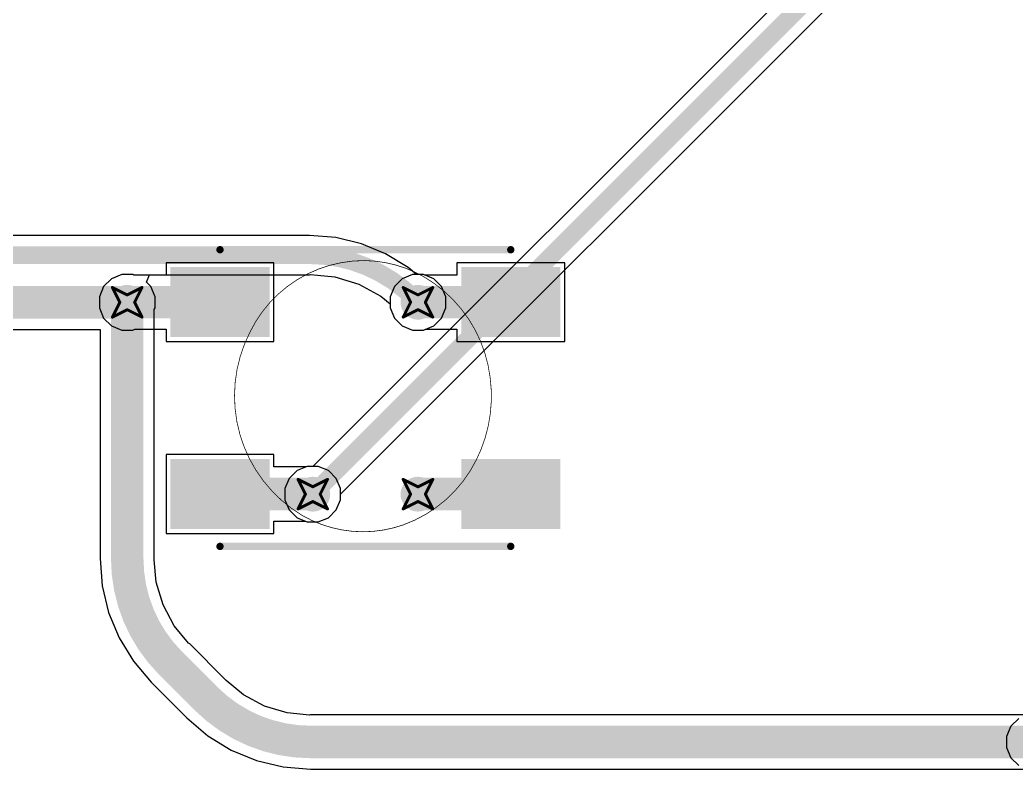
# Model space of a CAD drawing. Header units: inches. Extents: x -11 to 1110, y -7 to 455.
# Drawn here: x 231.02 to 248.15, y 115.06 to 127.95 of the extents above; entities that cross this region are included whole.
import ezdxf

# ---------------------------------------------------------------- set-up
doc = ezdxf.new("R2010")
doc.units = ezdxf.units.IN
for name, color, linetype in [('Bottom Layer', 5, 'Continuous'), ('Drill Drawing', 1, 'Continuous'), ('Mechanical 7', 56, 'Continuous'), ('Top Layer', 1, 'Continuous'), ('Top Overlay', 2, 'Continuous'), ('Top Paste', 8, 'Continuous'), ('Top Solder', 216, 'Continuous'), ('Via Holes', 16, 'Continuous')]:
    doc.layers.add(name, color=color, linetype=linetype)

msp = doc.modelspace()

# ---------------------------------------------------------------- hatches: boundary and pattern name
at = {"layer": 'Bottom Layer'}
h = msp.add_hatch(color=5, dxfattribs=at)
edge = h.paths.add_edge_path()
edge.add_arc((232.864, 123.091), 0.3, 0, 360)
h = msp.add_hatch(color=5, dxfattribs=at)
edge = h.paths.add_edge_path()
edge.add_arc((237.864, 123.091), 0.3, 0, 360)
h = msp.add_hatch(color=5, dxfattribs=at)
edge = h.paths.add_edge_path()
edge.add_arc((236.055, 119.791), 0.3, 0, 360)
h = msp.add_hatch(color=5, dxfattribs=at)
edge = h.paths.add_edge_path()
edge.add_arc((237.864, 119.791), 0.3, 0, 360)
at = {"layer": 'Top Layer'}
for points in [[(233.71, 123.594), (235.21, 123.594), (235.21, 122.594), (233.71, 122.594)], [(240.21, 122.594), (238.71, 122.594), (238.71, 123.594), (240.21, 123.594)], [(233.71, 120.294), (235.21, 120.294), (235.21, 119.294), (233.71, 119.294)], [(238.71, 120.294), (240.21, 120.294), (240.21, 119.294), (238.71, 119.294)]]:
    msp.add_hatch(color=1, dxfattribs=at).paths.add_polyline_path(points)
h = msp.add_hatch(color=1, dxfattribs=at)
edge = h.paths.add_edge_path()
edge.add_arc((232.864, 123.091), 0.3, 0, 360)
h = msp.add_hatch(color=1, dxfattribs=at)
edge = h.paths.add_edge_path()
edge.add_arc((237.864, 123.091), 0.3, 0, 360)
h = msp.add_hatch(color=1, dxfattribs=at)
edge = h.paths.add_edge_path()
edge.add_arc((236.055, 119.791), 0.3, 0, 360)
h = msp.add_hatch(color=1, dxfattribs=at)
edge = h.paths.add_edge_path()
edge.add_arc((237.864, 119.791), 0.3, 0, 360)
at = {"layer": 'Top Paste'}
for points in [[(233.71, 123.594), (235.21, 123.594), (235.21, 122.594), (233.71, 122.594)], [(240.21, 122.594), (238.71, 122.594), (238.71, 123.594), (240.21, 123.594)], [(233.71, 120.294), (235.21, 120.294), (235.21, 119.294), (233.71, 119.294)], [(238.71, 120.294), (240.21, 120.294), (240.21, 119.294), (238.71, 119.294)]]:
    msp.add_hatch(color=8, dxfattribs=at).paths.add_polyline_path(points)
at = {"layer": 'Top Solder'}
for points in [[(233.608, 123.696), (235.311, 123.696), (235.311, 122.492), (233.608, 122.492)], [(240.311, 122.492), (238.608, 122.492), (238.608, 123.696), (240.311, 123.696)], [(233.608, 120.396), (235.311, 120.396), (235.311, 119.192), (233.608, 119.192)], [(238.608, 120.396), (240.311, 120.396), (240.311, 119.192), (238.608, 119.192)]]:
    msp.add_hatch(color=216, dxfattribs=at).paths.add_polyline_path(points)
at = {"layer": 'Via Holes'}
h = msp.add_hatch(color=7, dxfattribs=at)
edge = h.paths.add_edge_path()
edge.add_arc((232.864, 123.091), 0.15, 0, 360)
h = msp.add_hatch(color=7, dxfattribs=at)
edge = h.paths.add_edge_path()
edge.add_arc((237.864, 123.091), 0.15, 0, 360)
h = msp.add_hatch(color=7, dxfattribs=at)
edge = h.paths.add_edge_path()
edge.add_arc((236.055, 119.791), 0.15, 0, 360)
h = msp.add_hatch(color=7, dxfattribs=at)
edge = h.paths.add_edge_path()
edge.add_arc((237.864, 119.791), 0.15, 0, 360)

# ---------------------------------------------------------------- linework, layer by layer
at = {"layer": 'Bottom Layer'}
for p, q in [((247.657, 131.869), (236.057, 120.268)), ((236.533, 119.792), (248.133, 131.392)), ((236.001, 124.238), (227.485, 124.238)), ((236.452, 124.205), (236.001, 124.24)), ((236.001, 124.24), (236.001, 124.238)), ((236.891, 124.099), (236.452, 124.205)), ((237.308, 123.926), (236.891, 124.099)), ((237.694, 123.69), (237.308, 123.926)), ((237.836, 123.568), (237.694, 123.69)), ((233.193, 123.438), (233.245, 123.565)), ((233.245, 123.565), (236.001, 123.565)), ((236.001, 123.565), (236.016, 123.567)), ((236.016, 123.567), (236.432, 123.527)), ((236.432, 123.527), (236.846, 123.401)), ((237.959, 123.568), (237.836, 123.568)), ((238.135, 123.496), (237.959, 123.568)), ((233.269, 123.361), (233.193, 123.438)), ((233.342, 123.186), (233.269, 123.361)), ((236.846, 123.401), (237.228, 123.197)), ((238.269, 123.361), (238.135, 123.496)), ((238.342, 123.186), (238.269, 123.361)), ((233.342, 122.996), (233.342, 123.186)), ((237.228, 123.197), (237.386, 123.067)), ((238.342, 122.996), (238.342, 123.186)), ((233.33, 122.967), (233.342, 122.996)), ((237.386, 123.067), (237.386, 122.996)), ((237.386, 122.996), (237.459, 122.82)), ((238.269, 122.82), (238.342, 122.996)), ((233.33, 118.683), (233.33, 122.967)), ((237.459, 122.82), (237.593, 122.686)), ((237.593, 122.686), (237.769, 122.613)), ((237.959, 122.613), (238.135, 122.686)), ((238.135, 122.686), (238.269, 122.82)), ((226.639, 122.624), (232.398, 122.624)), ((232.398, 122.624), (232.398, 118.683)), ((237.769, 122.613), (237.959, 122.613)), ((235.96, 120.268), (235.785, 120.196)), ((236.057, 120.268), (235.96, 120.268)), ((235.785, 120.196), (235.65, 120.061)), ((235.65, 120.061), (235.577, 119.886)), ((235.577, 119.886), (235.577, 119.696)), ((236.533, 119.696), (236.533, 119.792)), ((235.577, 119.696), (235.65, 119.52)), ((236.46, 119.52), (236.533, 119.696)), ((235.65, 119.52), (235.785, 119.386)), ((236.326, 119.386), (236.46, 119.52)), ((235.785, 119.386), (235.96, 119.313)), ((235.96, 119.313), (236.15, 119.313)), ((236.15, 119.313), (236.326, 119.386)), ((232.398, 118.683), (232.398, 118.683)), ((232.398, 118.683), (232.435, 118.212)), ((233.326, 118.662), (233.33, 118.683)), ((233.364, 118.277), (233.326, 118.662)), ((232.435, 118.212), (232.545, 117.754)), ((233.482, 117.887), (233.364, 118.277)), ((233.674, 117.527), (233.482, 117.887)), ((232.545, 117.754), (232.725, 117.318)), ((233.92, 117.228), (233.674, 117.527)), ((232.725, 117.318), (232.972, 116.916)), ((233.938, 117.216), (233.92, 117.228)), ((234.551, 116.603), (233.938, 117.216)), ((232.972, 116.916), (233.278, 116.557)), ((233.278, 116.557), (233.278, 116.557)), ((233.278, 116.557), (233.892, 115.943)), ((234.563, 116.585), (234.551, 116.603)), ((234.862, 116.34), (234.563, 116.585)), ((235.222, 116.147), (234.862, 116.34)), ((235.612, 116.029), (235.222, 116.147)), ((235.996, 115.991), (235.612, 116.029)), ((236.018, 115.995), (235.996, 115.991)), ((248.341, 115.995), (236.018, 115.995)), ((233.892, 115.943), (233.892, 115.943)), ((233.892, 115.943), (234.25, 115.637)), ((234.25, 115.637), (234.653, 115.39)), ((234.653, 115.39), (235.089, 115.21)), ((235.089, 115.21), (235.547, 115.1)), ((235.547, 115.1), (236.018, 115.063)), ((236.018, 115.063), (236.018, 115.063)), ((236.018, 115.063), (248.341, 115.063))]:
    msp.add_line(p, q, dxfattribs=at)
for points in [[(236.055, 119.791, 0.305, 0.305, 0), (247.895, 131.631, 0.305, 0.305, 0)], [(227.485, 123.901, 0.305, 0.305, 0), (236.001, 123.901, 0.305, 0.305, 0)], [(236.001, 123.901, 0.305, 0.305, -0.198912), (237.797, 123.157, 0.305, 0.305, 0)], [(226.639, 123.091, 0.559, 0.559, 0), (232.864, 123.091, 0.559, 0.559, 0)], [(232.864, 118.683, 0.559, 0.559, 0), (232.864, 123.091, 0.559, 0.559, 0)], [(237.797, 123.157, 0.305, 0.305, 0), (237.864, 123.091, 0.305, 0.305, 0)], [(233.608, 116.887, 0.559, 0.559, -0.198912), (232.864, 118.683, 0.559, 0.559, 0)], [(233.608, 116.887, 0.559, 0.559, 0), (234.222, 116.273, 0.559, 0.559, 0)], [(236.018, 115.529, 0.559, 0.559, -0.198912), (234.222, 116.273, 0.559, 0.559, 0)], [(236.018, 115.529, 0.559, 0.559, 0), (248.465, 115.529, 0.559, 0.559, 0)]]:
    msp.add_lwpolyline(points, format="xyseb", dxfattribs=at)
for points in [[(235.925, 123.901, 0.152, 0.152, 1), (236.077, 123.901, 0.152, 0.152, 1)], [(235.925, 123.901, 0.152, 0.152, 1), (236.077, 123.901, 0.152, 0.152, 1)], [(232.724, 123.091, 0.279, 0.279, 1), (233.004, 123.091, 0.279, 0.279, 1)], [(232.724, 123.091, 0.279, 0.279, 1), (233.004, 123.091, 0.279, 0.279, 1)], [(237.721, 123.157, 0.152, 0.152, 1), (237.874, 123.157, 0.152, 0.152, 1)], [(237.721, 123.157, 0.152, 0.152, 1), (237.874, 123.157, 0.152, 0.152, 1)], [(237.788, 123.091, 0.152, 0.152, 1), (237.94, 123.091, 0.152, 0.152, 1)], [(235.979, 119.791, 0.152, 0.152, 1), (236.131, 119.791, 0.152, 0.152, 1)], [(232.724, 118.683, 0.279, 0.279, 1), (233.004, 118.683, 0.279, 0.279, 1)], [(232.724, 118.683, 0.279, 0.279, 1), (233.004, 118.683, 0.279, 0.279, 1)], [(233.468, 116.887, 0.279, 0.279, 1), (233.748, 116.887, 0.279, 0.279, 1)], [(233.468, 116.887, 0.279, 0.279, 1), (233.748, 116.887, 0.279, 0.279, 1)], [(234.082, 116.273, 0.279, 0.279, 1), (234.361, 116.273, 0.279, 0.279, 1)], [(234.082, 116.273, 0.279, 0.279, 1), (234.361, 116.273, 0.279, 0.279, 1)], [(235.878, 115.529, 0.279, 0.279, 1), (236.157, 115.529, 0.279, 0.279, 1)], [(235.878, 115.529, 0.279, 0.279, 1), (236.157, 115.529, 0.279, 0.279, 1)]]:
    msp.add_lwpolyline(points, format="xyseb", close=True, dxfattribs=at)
at = {"layer": 'Drill Drawing'}
for points in [[(232.61, 123.345, 0.0508, 0.0508, 0), (232.864, 123.218, 0.0508, 0.0508, 0)], [(232.61, 123.345, 0.0508, 0.0508, 0), (232.737, 123.091, 0.0508, 0.0508, 0)], [(232.864, 123.218, 0.0508, 0.0508, 0), (233.118, 123.345, 0.0508, 0.0508, 0)], [(232.991, 123.091, 0.0508, 0.0508, 0), (233.118, 123.345, 0.0508, 0.0508, 0)], [(237.61, 123.345, 0.0508, 0.0508, 0), (237.864, 123.218, 0.0508, 0.0508, 0)], [(237.61, 123.345, 0.0508, 0.0508, 0), (237.737, 123.091, 0.0508, 0.0508, 0)], [(237.864, 123.218, 0.0508, 0.0508, 0), (238.118, 123.345, 0.0508, 0.0508, 0)], [(237.991, 123.091, 0.0508, 0.0508, 0), (238.118, 123.345, 0.0508, 0.0508, 0)], [(232.61, 122.837, 0.0508, 0.0508, 0), (232.737, 123.091, 0.0508, 0.0508, 0)], [(232.991, 123.091, 0.0508, 0.0508, 0), (233.118, 122.837, 0.0508, 0.0508, 0)], [(237.61, 122.837, 0.0508, 0.0508, 0), (237.737, 123.091, 0.0508, 0.0508, 0)], [(237.991, 123.091, 0.0508, 0.0508, 0), (238.118, 122.837, 0.0508, 0.0508, 0)], [(232.61, 122.837, 0.0508, 0.0508, 0), (232.864, 122.964, 0.0508, 0.0508, 0)], [(232.864, 122.964, 0.0508, 0.0508, 0), (233.118, 122.837, 0.0508, 0.0508, 0)], [(237.61, 122.837, 0.0508, 0.0508, 0), (237.864, 122.964, 0.0508, 0.0508, 0)], [(237.864, 122.964, 0.0508, 0.0508, 0), (238.118, 122.837, 0.0508, 0.0508, 0)], [(235.801, 120.045, 0.0508, 0.0508, 0), (236.055, 119.918, 0.0508, 0.0508, 0)], [(235.801, 120.045, 0.0508, 0.0508, 0), (235.928, 119.791, 0.0508, 0.0508, 0)], [(236.055, 119.918, 0.0508, 0.0508, 0), (236.309, 120.045, 0.0508, 0.0508, 0)], [(236.182, 119.791, 0.0508, 0.0508, 0), (236.309, 120.045, 0.0508, 0.0508, 0)], [(237.61, 120.045, 0.0508, 0.0508, 0), (237.864, 119.918, 0.0508, 0.0508, 0)], [(237.61, 120.045, 0.0508, 0.0508, 0), (237.737, 119.791, 0.0508, 0.0508, 0)], [(237.864, 119.918, 0.0508, 0.0508, 0), (238.118, 120.045, 0.0508, 0.0508, 0)], [(237.991, 119.791, 0.0508, 0.0508, 0), (238.118, 120.045, 0.0508, 0.0508, 0)], [(235.801, 119.537, 0.0508, 0.0508, 0), (235.928, 119.791, 0.0508, 0.0508, 0)], [(236.182, 119.791, 0.0508, 0.0508, 0), (236.309, 119.537, 0.0508, 0.0508, 0)], [(237.61, 119.537, 0.0508, 0.0508, 0), (237.737, 119.791, 0.0508, 0.0508, 0)], [(237.991, 119.791, 0.0508, 0.0508, 0), (238.118, 119.537, 0.0508, 0.0508, 0)], [(235.801, 119.537, 0.0508, 0.0508, 0), (236.055, 119.664, 0.0508, 0.0508, 0)], [(236.055, 119.664, 0.0508, 0.0508, 0), (236.309, 119.537, 0.0508, 0.0508, 0)], [(237.61, 119.537, 0.0508, 0.0508, 0), (237.864, 119.664, 0.0508, 0.0508, 0)], [(237.864, 119.664, 0.0508, 0.0508, 0), (238.118, 119.537, 0.0508, 0.0508, 0)]]:
    msp.add_lwpolyline(points, format="xyseb", dxfattribs=at)
for points in [[(232.597, 123.345, 0.0254, 0.0254, 1), (232.623, 123.345, 0.0254, 0.0254, 1)], [(232.597, 123.345, 0.0254, 0.0254, 1), (232.623, 123.345, 0.0254, 0.0254, 1)], [(233.105, 123.345, 0.0254, 0.0254, 1), (233.131, 123.345, 0.0254, 0.0254, 1)], [(233.105, 123.345, 0.0254, 0.0254, 1), (233.131, 123.345, 0.0254, 0.0254, 1)], [(237.597, 123.345, 0.0254, 0.0254, 1), (237.623, 123.345, 0.0254, 0.0254, 1)], [(237.597, 123.345, 0.0254, 0.0254, 1), (237.623, 123.345, 0.0254, 0.0254, 1)], [(238.105, 123.345, 0.0254, 0.0254, 1), (238.131, 123.345, 0.0254, 0.0254, 1)], [(238.105, 123.345, 0.0254, 0.0254, 1), (238.131, 123.345, 0.0254, 0.0254, 1)], [(232.851, 123.218, 0.0254, 0.0254, 1), (232.877, 123.218, 0.0254, 0.0254, 1)], [(232.851, 123.218, 0.0254, 0.0254, 1), (232.877, 123.218, 0.0254, 0.0254, 1)], [(237.851, 123.218, 0.0254, 0.0254, 1), (237.877, 123.218, 0.0254, 0.0254, 1)], [(237.851, 123.218, 0.0254, 0.0254, 1), (237.877, 123.218, 0.0254, 0.0254, 1)], [(232.724, 123.091, 0.0254, 0.0254, 1), (232.75, 123.091, 0.0254, 0.0254, 1)], [(232.724, 123.091, 0.0254, 0.0254, 1), (232.75, 123.091, 0.0254, 0.0254, 1)], [(232.978, 123.091, 0.0254, 0.0254, 1), (233.004, 123.091, 0.0254, 0.0254, 1)], [(232.978, 123.091, 0.0254, 0.0254, 1), (233.004, 123.091, 0.0254, 0.0254, 1)], [(237.724, 123.091, 0.0254, 0.0254, 1), (237.75, 123.091, 0.0254, 0.0254, 1)], [(237.724, 123.091, 0.0254, 0.0254, 1), (237.75, 123.091, 0.0254, 0.0254, 1)], [(237.978, 123.091, 0.0254, 0.0254, 1), (238.004, 123.091, 0.0254, 0.0254, 1)], [(237.978, 123.091, 0.0254, 0.0254, 1), (238.004, 123.091, 0.0254, 0.0254, 1)], [(232.597, 122.837, 0.0254, 0.0254, 1), (232.623, 122.837, 0.0254, 0.0254, 1)], [(232.597, 122.837, 0.0254, 0.0254, 1), (232.623, 122.837, 0.0254, 0.0254, 1)], [(232.851, 122.964, 0.0254, 0.0254, 1), (232.877, 122.964, 0.0254, 0.0254, 1)], [(232.851, 122.964, 0.0254, 0.0254, 1), (232.877, 122.964, 0.0254, 0.0254, 1)], [(233.105, 122.837, 0.0254, 0.0254, 1), (233.131, 122.837, 0.0254, 0.0254, 1)], [(233.105, 122.837, 0.0254, 0.0254, 1), (233.131, 122.837, 0.0254, 0.0254, 1)], [(237.597, 122.837, 0.0254, 0.0254, 1), (237.623, 122.837, 0.0254, 0.0254, 1)], [(237.597, 122.837, 0.0254, 0.0254, 1), (237.623, 122.837, 0.0254, 0.0254, 1)], [(237.851, 122.964, 0.0254, 0.0254, 1), (237.877, 122.964, 0.0254, 0.0254, 1)], [(237.851, 122.964, 0.0254, 0.0254, 1), (237.877, 122.964, 0.0254, 0.0254, 1)], [(238.105, 122.837, 0.0254, 0.0254, 1), (238.131, 122.837, 0.0254, 0.0254, 1)], [(238.105, 122.837, 0.0254, 0.0254, 1), (238.131, 122.837, 0.0254, 0.0254, 1)], [(235.789, 120.045, 0.0254, 0.0254, 1), (235.814, 120.045, 0.0254, 0.0254, 1)], [(235.789, 120.045, 0.0254, 0.0254, 1), (235.814, 120.045, 0.0254, 0.0254, 1)], [(236.043, 119.918, 0.0254, 0.0254, 1), (236.068, 119.918, 0.0254, 0.0254, 1)], [(236.043, 119.918, 0.0254, 0.0254, 1), (236.068, 119.918, 0.0254, 0.0254, 1)], [(236.297, 120.045, 0.0254, 0.0254, 1), (236.322, 120.045, 0.0254, 0.0254, 1)], [(236.297, 120.045, 0.0254, 0.0254, 1), (236.322, 120.045, 0.0254, 0.0254, 1)], [(237.597, 120.045, 0.0254, 0.0254, 1), (237.623, 120.045, 0.0254, 0.0254, 1)], [(237.597, 120.045, 0.0254, 0.0254, 1), (237.623, 120.045, 0.0254, 0.0254, 1)], [(237.851, 119.918, 0.0254, 0.0254, 1), (237.877, 119.918, 0.0254, 0.0254, 1)], [(237.851, 119.918, 0.0254, 0.0254, 1), (237.877, 119.918, 0.0254, 0.0254, 1)], [(238.105, 120.045, 0.0254, 0.0254, 1), (238.131, 120.045, 0.0254, 0.0254, 1)], [(238.105, 120.045, 0.0254, 0.0254, 1), (238.131, 120.045, 0.0254, 0.0254, 1)], [(235.916, 119.791, 0.0254, 0.0254, 1), (235.941, 119.791, 0.0254, 0.0254, 1)], [(235.916, 119.791, 0.0254, 0.0254, 1), (235.941, 119.791, 0.0254, 0.0254, 1)], [(236.17, 119.791, 0.0254, 0.0254, 1), (236.195, 119.791, 0.0254, 0.0254, 1)], [(236.17, 119.791, 0.0254, 0.0254, 1), (236.195, 119.791, 0.0254, 0.0254, 1)], [(237.724, 119.791, 0.0254, 0.0254, 1), (237.75, 119.791, 0.0254, 0.0254, 1)], [(237.724, 119.791, 0.0254, 0.0254, 1), (237.75, 119.791, 0.0254, 0.0254, 1)], [(237.978, 119.791, 0.0254, 0.0254, 1), (238.004, 119.791, 0.0254, 0.0254, 1)], [(237.978, 119.791, 0.0254, 0.0254, 1), (238.004, 119.791, 0.0254, 0.0254, 1)], [(236.043, 119.664, 0.0254, 0.0254, 1), (236.068, 119.664, 0.0254, 0.0254, 1)], [(236.043, 119.664, 0.0254, 0.0254, 1), (236.068, 119.664, 0.0254, 0.0254, 1)], [(237.851, 119.664, 0.0254, 0.0254, 1), (237.877, 119.664, 0.0254, 0.0254, 1)], [(237.851, 119.664, 0.0254, 0.0254, 1), (237.877, 119.664, 0.0254, 0.0254, 1)], [(235.789, 119.537, 0.0254, 0.0254, 1), (235.814, 119.537, 0.0254, 0.0254, 1)], [(235.789, 119.537, 0.0254, 0.0254, 1), (235.814, 119.537, 0.0254, 0.0254, 1)], [(236.297, 119.537, 0.0254, 0.0254, 1), (236.322, 119.537, 0.0254, 0.0254, 1)], [(236.297, 119.537, 0.0254, 0.0254, 1), (236.322, 119.537, 0.0254, 0.0254, 1)], [(237.597, 119.537, 0.0254, 0.0254, 1), (237.623, 119.537, 0.0254, 0.0254, 1)], [(237.597, 119.537, 0.0254, 0.0254, 1), (237.623, 119.537, 0.0254, 0.0254, 1)], [(238.105, 119.537, 0.0254, 0.0254, 1), (238.131, 119.537, 0.0254, 0.0254, 1)], [(238.105, 119.537, 0.0254, 0.0254, 1), (238.131, 119.537, 0.0254, 0.0254, 1)]]:
    msp.add_lwpolyline(points, format="xyseb", close=True, dxfattribs=at)
at = {"layer": 'Mechanical 7'}
for points in [[(234.975, 122.578, 0.0127, 0.0127, -0.288471), (236.95, 123.809, 0.0127, 0.0127, 0)], [(236.95, 123.809, 0.0127, 0.0127, -0.125918), (237.962, 123.532, 0.0127, 0.0127, 0)], [(237.962, 123.532, 0.0127, 0.0127, -0.234561), (239.104, 121.803, 0.0127, 0.0127, 0)], [(235.878, 119.422, 0.0127, 0.0127, -0.396174), (234.975, 122.578, 0.0127, 0.0127, 0)], [(239.104, 121.803, 0.0127, 0.0127, -0.151686), (238.865, 120.376, 0.0127, 0.0127, 0)], [(238.865, 120.376, 0.0127, 0.0127, -0.193885), (237.609, 119.262, 0.0127, 0.0127, 0)], [(236.917, 119.144, 0.0127, 0.0127, -0.129994), (235.878, 119.422, 0.0127, 0.0127, 0)], [(237.609, 119.262, 0.0127, 0.0127, -0.084235), (236.917, 119.144, 0.0127, 0.0127, 0)]]:
    msp.add_lwpolyline(points, format="xyseb", dxfattribs=at)
for points in [[(236.947, 123.809, 0.00635, 0.00635, 1), (236.954, 123.809, 0.00635, 0.00635, 1)], [(236.947, 123.809, 0.00635, 0.00635, 1), (236.954, 123.809, 0.00635, 0.00635, 1)], [(237.958, 123.532, 0.00635, 0.00635, 1), (237.965, 123.532, 0.00635, 0.00635, 1)], [(237.958, 123.532, 0.00635, 0.00635, 1), (237.965, 123.532, 0.00635, 0.00635, 1)], [(234.971, 122.578, 0.00635, 0.00635, 1), (234.978, 122.578, 0.00635, 0.00635, 1)], [(234.971, 122.578, 0.00635, 0.00635, 1), (234.978, 122.578, 0.00635, 0.00635, 1)], [(239.101, 121.803, 0.00635, 0.00635, 1), (239.107, 121.803, 0.00635, 0.00635, 1)], [(239.101, 121.803, 0.00635, 0.00635, 1), (239.107, 121.803, 0.00635, 0.00635, 1)], [(238.861, 120.376, 0.00635, 0.00635, 1), (238.868, 120.376, 0.00635, 0.00635, 1)], [(238.861, 120.376, 0.00635, 0.00635, 1), (238.868, 120.376, 0.00635, 0.00635, 1)], [(235.874, 119.422, 0.00635, 0.00635, 1), (235.881, 119.422, 0.00635, 0.00635, 1)], [(235.874, 119.422, 0.00635, 0.00635, 1), (235.881, 119.422, 0.00635, 0.00635, 1)], [(237.606, 119.262, 0.00635, 0.00635, 1), (237.612, 119.262, 0.00635, 0.00635, 1)], [(237.606, 119.262, 0.00635, 0.00635, 1), (237.612, 119.262, 0.00635, 0.00635, 1)], [(236.913, 119.144, 0.00635, 0.00635, 1), (236.92, 119.144, 0.00635, 0.00635, 1)], [(236.913, 119.144, 0.00635, 0.00635, 1), (236.92, 119.144, 0.00635, 0.00635, 1)]]:
    msp.add_lwpolyline(points, format="xyseb", close=True, dxfattribs=at)
at = {"layer": 'Top Layer'}
for p, q in [((235.387, 123.772), (233.532, 123.772)), ((233.532, 123.772), (233.532, 123.56)), ((235.387, 122.416), (235.387, 123.772)), ((240.387, 123.772), (238.532, 123.772)), ((238.532, 123.772), (238.532, 123.56)), ((240.387, 122.416), (240.387, 123.772)), ((232.769, 123.568), (232.593, 123.496)), ((232.959, 123.568), (232.769, 123.568)), ((232.979, 123.56), (232.959, 123.568)), ((233.532, 123.56), (232.979, 123.56)), ((237.769, 123.568), (237.593, 123.496)), ((237.959, 123.568), (237.769, 123.568)), ((237.979, 123.56), (237.959, 123.568)), ((238.532, 123.56), (237.979, 123.56)), ((232.459, 123.361), (232.386, 123.186)), ((232.593, 123.496), (232.459, 123.361)), ((237.459, 123.361), (237.386, 123.186)), ((237.593, 123.496), (237.459, 123.361)), ((232.386, 123.186), (232.386, 122.996)), ((237.386, 123.186), (237.386, 122.996)), ((232.386, 122.996), (232.459, 122.82)), ((237.386, 122.996), (237.459, 122.82)), ((232.459, 122.82), (232.593, 122.686)), ((232.593, 122.686), (232.769, 122.613)), ((237.459, 122.82), (237.593, 122.686)), ((237.593, 122.686), (237.769, 122.613)), ((232.769, 122.613), (232.959, 122.613)), ((232.959, 122.613), (232.995, 122.628)), ((232.995, 122.628), (233.532, 122.628)), ((233.532, 122.628), (233.532, 122.416)), ((237.769, 122.613), (237.959, 122.613)), ((237.959, 122.613), (237.995, 122.628)), ((237.995, 122.628), (238.532, 122.628)), ((238.532, 122.628), (238.532, 122.416)), ((233.532, 122.416), (235.387, 122.416)), ((238.532, 122.416), (240.387, 122.416)), ((235.387, 120.472), (233.532, 120.472)), ((233.532, 120.472), (233.532, 119.116)), ((235.387, 120.26), (235.387, 120.472)), ((235.94, 120.26), (235.387, 120.26)), ((235.96, 120.268), (235.94, 120.26)), ((236.15, 120.268), (235.96, 120.268)), ((236.326, 120.196), (236.15, 120.268)), ((236.46, 120.061), (236.326, 120.196)), ((236.533, 119.886), (236.46, 120.061)), ((236.533, 119.696), (236.533, 119.886)), ((236.46, 119.52), (236.533, 119.696)), ((236.326, 119.386), (236.46, 119.52)), ((235.387, 119.116), (235.387, 119.328)), ((235.387, 119.328), (235.924, 119.328)), ((235.924, 119.328), (235.96, 119.313)), ((235.96, 119.313), (236.15, 119.313)), ((236.15, 119.313), (236.326, 119.386)), ((233.532, 119.116), (235.387, 119.116)), ((248.059, 115.8), (247.987, 115.624)), ((248.194, 115.934), (248.059, 115.8)), ((247.987, 115.624), (247.987, 115.434)), ((247.987, 115.434), (248.059, 115.258)), ((248.059, 115.258), (248.194, 115.124))]:
    msp.add_line(p, q, dxfattribs=at)
for points in [[(232.864, 123.094, 0.559, 0.559, 0), (234.46, 123.094, 0.559, 0.559, 0)], [(237.864, 123.094, 0.559, 0.559, 0), (239.46, 123.094, 0.559, 0.559, 0)], [(234.46, 119.794, 0.559, 0.559, 0), (236.055, 119.794, 0.559, 0.559, 0)], [(237.864, 119.794, 0.559, 0.559, 0), (239.46, 119.794, 0.559, 0.559, 0)]]:
    msp.add_lwpolyline(points, format="xyseb", dxfattribs=at)
for points in [[(232.724, 123.094, 0.279, 0.279, 1), (233.004, 123.094, 0.279, 0.279, 1)], [(234.32, 123.094, 0.279, 0.279, 1), (234.599, 123.094, 0.279, 0.279, 1)], [(237.724, 123.094, 0.279, 0.279, 1), (238.004, 123.094, 0.279, 0.279, 1)], [(239.32, 123.094, 0.279, 0.279, 1), (239.599, 123.094, 0.279, 0.279, 1)], [(234.32, 119.794, 0.279, 0.279, 1), (234.599, 119.794, 0.279, 0.279, 1)], [(235.916, 119.794, 0.279, 0.279, 1), (236.195, 119.794, 0.279, 0.279, 1)], [(237.724, 119.794, 0.279, 0.279, 1), (238.004, 119.794, 0.279, 0.279, 1)], [(239.32, 119.794, 0.279, 0.279, 1), (239.599, 119.794, 0.279, 0.279, 1)]]:
    msp.add_lwpolyline(points, format="xyseb", close=True, dxfattribs=at)
at = {"layer": 'Top Overlay'}
for points in [[(234.46, 123.995, 0.127, 0.127, 0), (239.46, 123.995, 0.127, 0.127, 0)], [(233.404, 123.247, 0.254, 0.254, 0), (233.531, 123.12, 0.254, 0.254, 0)], [(233.404, 122.993, 0.254, 0.254, 0), (233.404, 123.247, 0.254, 0.254, 0)], [(233.404, 122.993, 0.254, 0.254, 0), (233.531, 123.12, 0.254, 0.254, 0)], [(234.46, 118.893, 0.127, 0.127, 0), (239.46, 118.893, 0.127, 0.127, 0)]]:
    msp.add_lwpolyline(points, format="xyseb", dxfattribs=at)
for points in [[(234.428, 123.995, 0.0635, 0.0635, 1), (234.491, 123.995, 0.0635, 0.0635, 1)], [(239.428, 123.995, 0.0635, 0.0635, 1), (239.491, 123.995, 0.0635, 0.0635, 1)], [(233.34, 123.247, 0.127, 0.127, 1), (233.467, 123.247, 0.127, 0.127, 1)], [(233.34, 123.247, 0.127, 0.127, 1), (233.467, 123.247, 0.127, 0.127, 1)], [(233.467, 123.12, 0.127, 0.127, 1), (233.594, 123.12, 0.127, 0.127, 1)], [(233.467, 123.12, 0.127, 0.127, 1), (233.594, 123.12, 0.127, 0.127, 1)], [(233.34, 122.993, 0.127, 0.127, 1), (233.467, 122.993, 0.127, 0.127, 1)], [(233.34, 122.993, 0.127, 0.127, 1), (233.467, 122.993, 0.127, 0.127, 1)], [(234.428, 118.893, 0.0635, 0.0635, 1), (234.491, 118.893, 0.0635, 0.0635, 1)], [(239.428, 118.893, 0.0635, 0.0635, 1), (239.491, 118.893, 0.0635, 0.0635, 1)]]:
    msp.add_lwpolyline(points, format="xyseb", close=True, dxfattribs=at)

doc.saveas('drawing.dxf')
